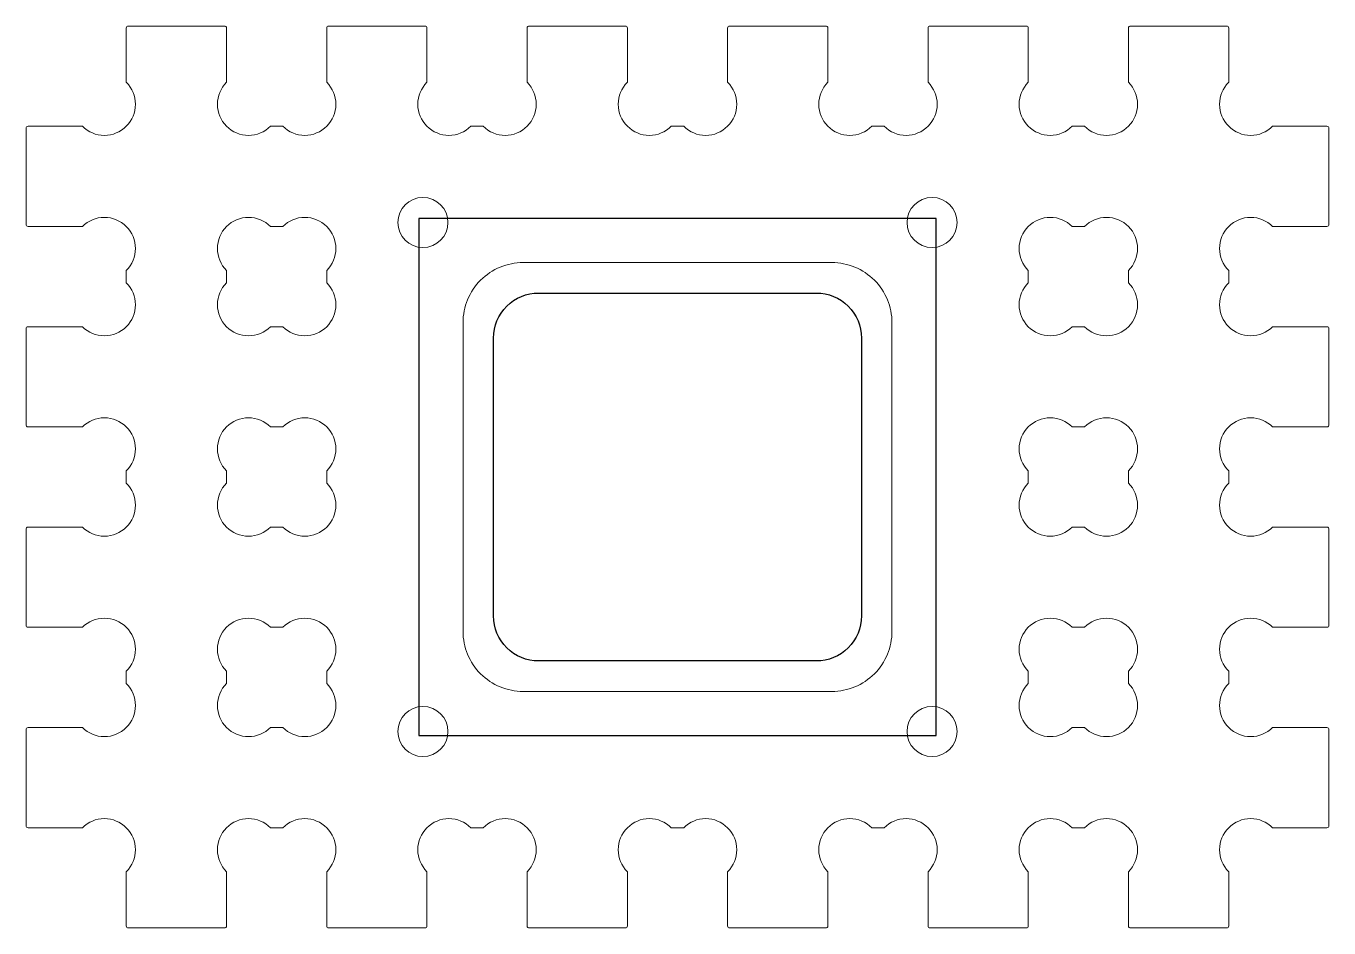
# Model space of a CAD drawing. Extents: x -32.5 to 32.5, y -22.5 to 22.5.
import ezdxf

# ---------------------------------------------------------------- set-up
doc = ezdxf.new("R2010")
doc.units = 0
doc.layers.get('0').update_dxf_attribs({"lineweight": 0})
doc.layers.add('grav1.5mm', color=4, linetype='Continuous')
doc.layers.add('holes', color=1, linetype='Continuous', lineweight=0)

msp = doc.modelspace()

# ---------------------------------------------------------------- linework, layer by layer
msp.add_lwpolyline([(-29.692, -17.5, -0.414214), (-27.5, -17.5, -0.414214), (-27.5, -19.692), (-27.5, -22.4, 0.414214), (-27.4, -22.5), (-22.6, -22.5, 0.414214), (-22.5, -22.4), (-22.5, -19.692, -0.414214), (-22.5, -17.5, -0.414214), (-20.308, -17.5), (-19.692, -17.5, -0.414214), (-17.5, -17.5, -0.414214), (-17.5, -19.692), (-17.5, -22.4, 0.414214), (-17.4, -22.5), (-12.6, -22.5, 0.414214), (-12.5, -22.4), (-12.5, -19.692, -0.414214), (-12.5, -17.5, -0.414214), (-10.308, -17.5), (-9.692, -17.5, -0.414214), (-7.5, -17.5, -0.414214), (-7.5, -19.692), (-7.5, -22.4, 0.414214), (-7.4, -22.5), (-2.6, -22.5, 0.414214), (-2.5, -22.4), (-2.5, -19.692, -0.414214), (-2.5, -17.5, -0.414214), (-0.308, -17.5), (0.308, -17.5, -0.414214), (2.5, -17.5, -0.414214), (2.5, -19.692), (2.5, -22.4, 0.414214), (2.6, -22.5), (7.4, -22.5, 0.414214), (7.5, -22.4), (7.5, -19.692, -0.414214), (7.5, -17.5, -0.414214), (9.692, -17.5), (10.308, -17.5, -0.414214), (12.5, -17.5, -0.414214), (12.5, -19.692), (12.5, -22.4, 0.414214), (12.6, -22.5), (17.4, -22.5, 0.414214), (17.5, -22.4), (17.5, -19.692, -0.414214), (17.5, -17.5, -0.414214), (19.692, -17.5), (20.308, -17.5, -0.414214), (22.5, -17.5, -0.414214), (22.5, -19.692), (22.5, -22.4, 0.414214), (22.6, -22.5), (27.4, -22.5, 0.414214), (27.5, -22.4), (27.5, -19.692, -0.414214), (27.5, -17.5, -0.414214), (29.692, -17.5), (32.4, -17.5, 0.414214), (32.5, -17.4), (32.5, -12.6, 0.414214), (32.4, -12.5), (29.692, -12.5, -0.414214), (27.5, -12.5, -0.414214), (27.5, -10.308), (27.5, -9.692, -0.414214), (27.5, -7.5, -0.414214), (29.692, -7.5), (32.4, -7.5, 0.414214), (32.5, -7.4), (32.5, -2.6, 0.414214), (32.4, -2.5), (29.692, -2.5, -0.414214), (27.5, -2.5, -0.414214), (27.5, -0.308), (27.5, 0.308, -0.414214), (27.5, 2.5, -0.414214), (29.692, 2.5), (32.4, 2.5, 0.414214), (32.5, 2.6), (32.5, 7.4, 0.414214), (32.4, 7.5), (29.692, 7.5, -0.414214), (27.5, 7.5, -0.414214), (27.5, 9.692), (27.5, 10.308, -0.414214), (27.5, 12.5, -0.414214), (29.692, 12.5), (32.4, 12.5, 0.414214), (32.5, 12.6), (32.5, 17.4, 0.414214), (32.4, 17.5), (29.692, 17.5, -0.414214), (27.5, 17.5, -0.414214), (27.5, 19.692), (27.5, 22.4, 0.414214), (27.4, 22.5), (22.6, 22.5, 0.414214), (22.5, 22.4), (22.5, 19.692, -0.414214), (22.5, 17.5, -0.414214), (20.308, 17.5), (19.692, 17.5, -0.414214), (17.5, 17.5, -0.414214), (17.5, 19.692), (17.5, 22.4, 0.414214), (17.4, 22.5), (12.6, 22.5, 0.414214), (12.5, 22.4), (12.5, 19.692, -0.414214), (12.5, 17.5, -0.414214), (10.308, 17.5), (9.692, 17.5, -0.414214), (7.5, 17.5, -0.414214), (7.5, 19.692), (7.5, 22.4, 0.414214), (7.4, 22.5), (2.6, 22.5, 0.414214), (2.5, 22.4), (2.5, 19.692, -0.414214), (2.5, 17.5, -0.414214), (0.308, 17.5), (-0.308, 17.5, -0.414214), (-2.5, 17.5, -0.414214), (-2.5, 19.692), (-2.5, 22.4, 0.414214), (-2.6, 22.5), (-7.4, 22.5, 0.414214), (-7.5, 22.4), (-7.5, 19.692, -0.414214), (-7.5, 17.5, -0.414214), (-9.692, 17.5), (-10.308, 17.5, -0.414214), (-12.5, 17.5, -0.414214), (-12.5, 19.692), (-12.5, 22.4, 0.414214), (-12.6, 22.5), (-17.4, 22.5, 0.414214), (-17.5, 22.4), (-17.5, 19.692, -0.414214), (-17.5, 17.5, -0.414214), (-19.692, 17.5), (-20.308, 17.5, -0.414214), (-22.5, 17.5, -0.414214), (-22.5, 19.692), (-22.5, 22.4, 0.414214), (-22.6, 22.5), (-27.4, 22.5, 0.414214), (-27.5, 22.4), (-27.5, 19.692, -0.414214), (-27.5, 17.5, -0.414214), (-29.692, 17.5), (-32.4, 17.5, 0.414214), (-32.5, 17.4), (-32.5, 12.6, 0.414214), (-32.4, 12.5), (-29.692, 12.5, -0.414214), (-27.5, 12.5, -0.414214), (-27.5, 10.308), (-27.5, 9.692, -0.414214), (-27.5, 7.5, -0.414214), (-29.692, 7.5), (-32.4, 7.5, 0.414214), (-32.5, 7.4), (-32.5, 2.6, 0.414214), (-32.4, 2.5), (-29.692, 2.5, -0.414214), (-27.5, 2.5, -0.414214), (-27.5, 0.308), (-27.5, -0.308, -0.414214), (-27.5, -2.5, -0.414214), (-29.692, -2.5), (-32.4, -2.5, 0.414214), (-32.5, -2.6), (-32.5, -7.4, 0.414214), (-32.4, -7.5), (-29.692, -7.5, -0.414214), (-27.5, -7.5, -0.414214), (-27.5, -9.692), (-27.5, -10.308, -0.414214), (-27.5, -12.5, -0.414214), (-29.692, -12.5), (-32.4, -12.5, 0.414214), (-32.5, -12.6), (-32.5, -17.4, 0.414214), (-32.4, -17.5), (-29.692, -17.5)], format="xyb", close=True)
at = {"layer": 'grav1.5mm', "flags": 128}
msp.add_lwpolyline([(-12.9, -12.9), (12.9, -12.9), (12.9, 12.9), (-12.9, 12.9), (-12.9, -12.9)], dxfattribs=at)
msp.add_lwpolyline([(9.18, -6.93, -0.414214), (6.93, -9.18), (-6.93, -9.18, -0.414214), (-9.18, -6.93), (-9.18, 6.93, -0.414214), (-6.93, 9.18), (6.93, 9.18, -0.414214), (9.18, 6.93), (9.18, -6.93)], format="xyb", dxfattribs=at)
at = {"layer": 'holes'}
for points in [[(-17.5, 10.308, 0.414214), (-17.5, 12.5, 0.414214), (-19.692, 12.5), (-20.308, 12.5, 0.414214), (-22.5, 12.5, 0.414214), (-22.5, 10.308), (-22.5, 9.692, 0.414214), (-22.5, 7.5, 0.414214), (-20.308, 7.5), (-19.692, 7.5, 0.414214), (-17.5, 7.5, 0.414214), (-17.5, 9.692), (-17.5, 10.308)], [(22.5, 10.308, 0.414214), (22.5, 12.5, 0.414214), (20.308, 12.5), (19.692, 12.5, 0.414214), (17.5, 12.5, 0.414214), (17.5, 10.308), (17.5, 9.692, 0.414214), (17.5, 7.5, 0.414214), (19.692, 7.5), (20.308, 7.5, 0.414214), (22.5, 7.5, 0.414214), (22.5, 9.692), (22.5, 10.308)], [(-7.7, -10.7, -0.414214), (-10.7, -7.7), (-10.7, 7.7, -0.414214), (-7.7, 10.7), (7.7, 10.7, -0.414214), (10.7, 7.7), (10.7, -7.7, -0.414214), (7.7, -10.7), (-7.7, -10.7)], [(-17.5, 0.308, 0.414214), (-17.5, 2.5, 0.414214), (-19.692, 2.5), (-20.308, 2.5, 0.414214), (-22.5, 2.5, 0.414214), (-22.5, 0.308), (-22.5, -0.308, 0.414214), (-22.5, -2.5, 0.414214), (-20.308, -2.5), (-19.692, -2.5, 0.414214), (-17.5, -2.5, 0.414214), (-17.5, -0.308), (-17.5, 0.308)], [(22.5, 0.308, 0.414214), (22.5, 2.5, 0.414214), (20.308, 2.5), (19.692, 2.5, 0.414214), (17.5, 2.5, 0.414214), (17.5, 0.308), (17.5, -0.308, 0.414214), (17.5, -2.5, 0.414214), (19.692, -2.5), (20.308, -2.5, 0.414214), (22.5, -2.5, 0.414214), (22.5, -0.308), (22.5, 0.308)], [(-17.5, -9.692, 0.414214), (-17.5, -7.5, 0.414214), (-19.692, -7.5), (-20.308, -7.5, 0.414214), (-22.5, -7.5, 0.414214), (-22.5, -9.692), (-22.5, -10.308, 0.414214), (-22.5, -12.5, 0.414214), (-20.308, -12.5), (-19.692, -12.5, 0.414214), (-17.5, -12.5, 0.414214), (-17.5, -10.308), (-17.5, -9.692)], [(22.5, -9.692, 0.414214), (22.5, -7.5, 0.414214), (20.308, -7.5), (19.692, -7.5, 0.414214), (17.5, -7.5, 0.414214), (17.5, -9.692), (17.5, -10.308, 0.414214), (17.5, -12.5, 0.414214), (19.692, -12.5), (20.308, -12.5, 0.414214), (22.5, -12.5, 0.414214), (22.5, -10.308), (22.5, -9.692)]]:
    msp.add_lwpolyline(points, format="xyb", close=True, dxfattribs=at)
for centre in [(-12.7, 12.7), (12.7, 12.7), (-12.7, -12.7), (12.7, -12.7)]:
    msp.add_circle(centre, 1.25, dxfattribs=at)

doc.saveas('drawing.dxf')
